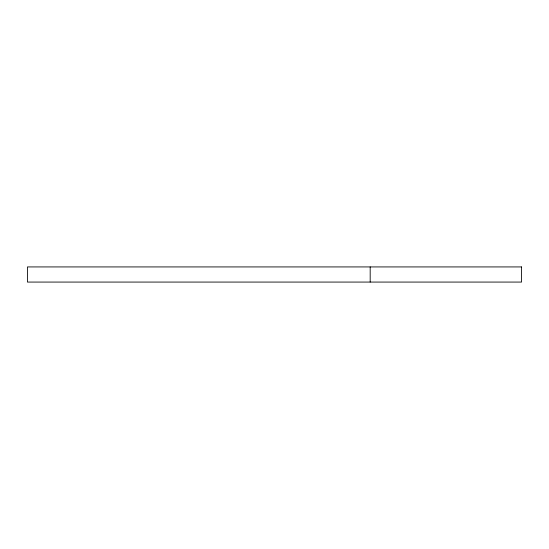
<?xml version="1.0" encoding="UTF-8"?>
<svg xmlns="http://www.w3.org/2000/svg" width="549" height="549" viewBox="0 0 549 549"><rect width="100%" height="100%" fill="white"/><g stroke="black" fill="none" stroke-linecap="round" stroke-linejoin="round"><path stroke-width="0.82" d="M370.184 266.931L370.184 282.069M521.55 266.931L27.45 266.931L27.45 282.069L521.55 282.069L521.55 266.931"/></g></svg>
